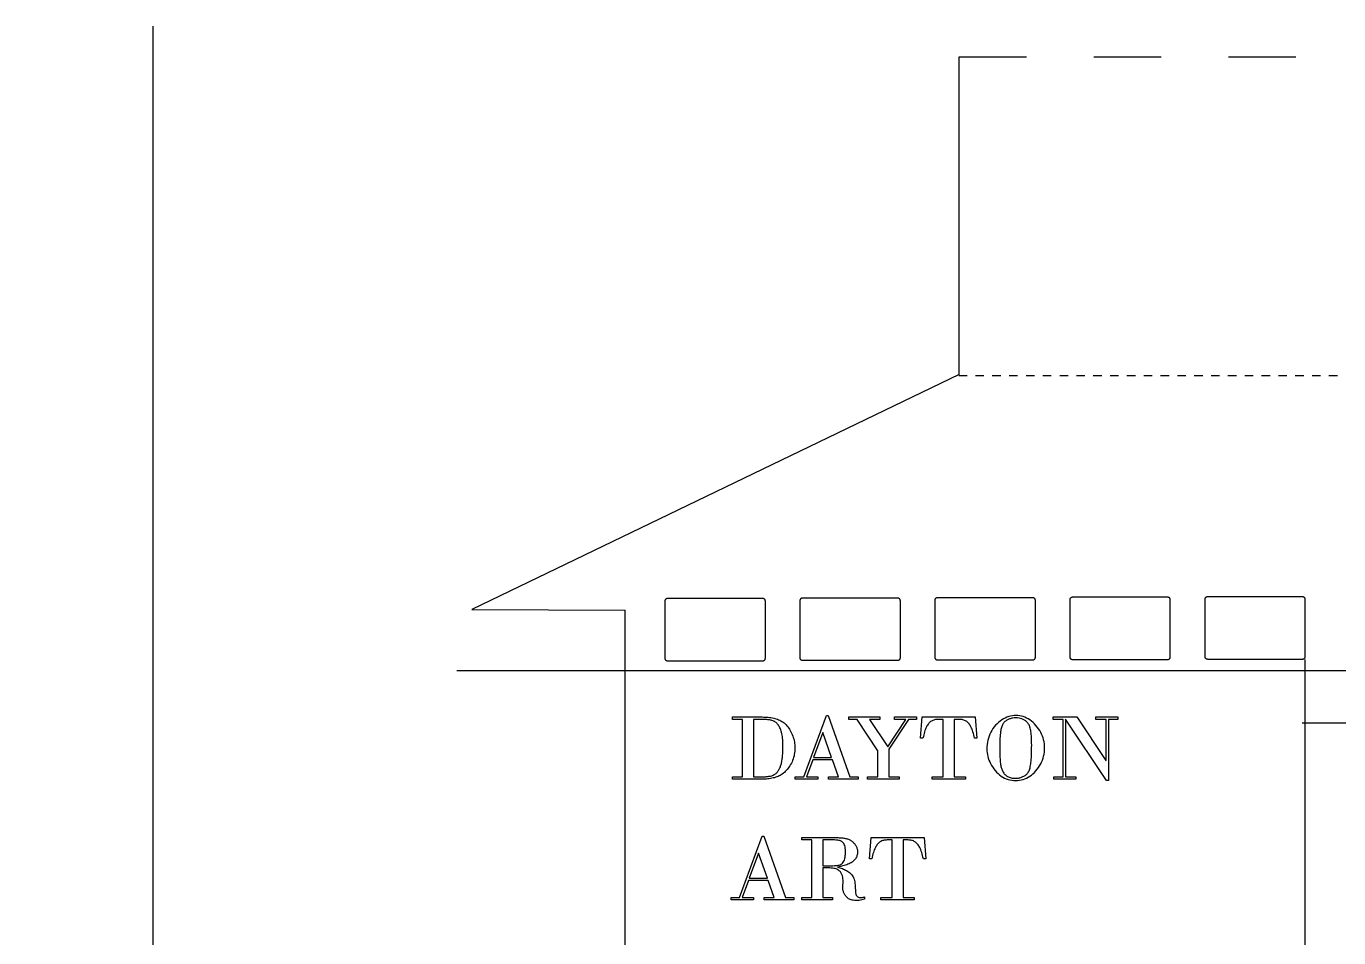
# Model space of a CAD drawing. Extents: x 1 to 211, y 73 to 297.
# Drawn here: x 0.6 to 78.6, y 242.8 to 296.9 of the extents above; entities that cross this region are included whole.
import ezdxf

# ---------------------------------------------------------------- set-up
doc = ezdxf.new("R2010")
doc.units = 0
doc.layers.add('Layer_1', color=7, linetype='CONTINUOUS')

msp = doc.modelspace()

# ---------------------------------------------------------------- linework, layer by layer
at = {"layer": 'Layer_1', "color": 7}
for points in [[(8.164498, 296.925619), (8.164498, 170.74947), (0.648154, 170.74947)], [(56.069143, 276.243829), (56.069143, 295.103145)], [(56.069143, 276.243829), (27.123973, 262.274557), (36.226427, 262.237207)], [(36.226427, 226.626995), (36.226427, 262.237207)]]:
    msp.add_lwpolyline(points, dxfattribs=at)
at = {"layer": 'Layer_1', "color": 1}
for points in [[(38.606121, 259.367931), (38.606121, 262.799565)], [(38.757427, 262.950871), (44.387603, 262.950871)], [(44.538909, 262.799565), (44.538909, 259.367931)], [(46.626049, 259.393687), (46.626049, 262.825321)], [(46.777355, 262.976627), (52.407531, 262.976627)], [(52.558837, 262.825321), (52.558837, 259.393687)], [(54.645977, 259.419448), (54.645977, 262.851082)], [(54.797283, 263.002388), (60.427459, 263.002388)], [(60.578765, 262.851082), (60.578765, 259.419448)], [(62.665905, 259.445205), (62.665905, 262.876839)], [(62.817211, 263.028145), (68.447387, 263.028145)], [(68.598693, 262.876839), (68.598693, 259.445205)], [(70.685829, 259.470962), (70.685829, 262.902596)], [(70.837135, 263.053902), (76.467311, 263.053902)], [(76.618617, 262.902596), (76.618617, 259.470962)], [(44.387603, 259.216625), (38.757427, 259.216625)], [(52.407531, 259.242381), (46.777355, 259.242381)], [(60.427459, 259.268142), (54.797283, 259.268142)], [(68.447387, 259.293899), (62.817211, 259.293899)], [(76.467311, 259.319656), (70.837135, 259.319656)], [(76.618614, 259.319656), (76.618614, 202.543642)], [(26.22523, 258.657877), (176.23514, 258.657877)], [(43.190942, 252.342132), (43.190942, 255.756908), (42.614922, 255.756908), (42.614922, 255.897468), (44.359517, 255.897468)], [(53.923096, 254.640698), (53.782536, 254.640698), (53.878998, 255.897468)], [(53.878998, 255.897468), (57.029191, 255.897468), (57.125651, 254.640698), (56.985091, 254.640698)], [(43.846887, 255.756908), (43.846887, 252.342132), (44.326444, 252.342132)], [(44.337467, 255.756904), (43.846887, 255.756908)], [(56.081102, 255.756908), (55.78069, 255.756908), (55.78069, 252.342132), (56.442148, 252.342132), (56.442148, 252.201573), (54.466042, 252.201573), (54.466042, 252.342132), (55.1275, 252.342132), (55.1275, 255.756908), (54.827088, 255.756908)], [(76.444494, 255.556508), (144.81155, 255.556508)], [(44.348493, 252.201573), (42.614922, 252.201573), (42.614922, 252.342132), (43.190942, 252.342132)], [(47.311273, 245.176948), (47.311273, 248.591724), (46.729741, 248.591724), (46.729741, 248.732284), (48.755456, 248.732284)], [(48.592847, 248.591725), (47.967218, 248.591724)], [(47.967218, 248.591724), (47.967218, 247.062103), (48.463312, 247.062103)], [(50.883144, 247.475514), (50.742584, 247.475514), (50.839047, 248.732284)], [(50.839047, 248.732284), (53.98924, 248.732284), (54.0857, 247.475514), (53.94514, 247.475514)], [(53.04115, 248.591724), (52.740738, 248.591724), (52.740738, 245.176948), (53.402196, 245.176948), (53.402196, 245.036389), (51.426091, 245.036389), (51.426091, 245.176948), (52.087549, 245.176948), (52.087549, 248.591724), (51.787137, 248.591724)], [(48.311722, 246.932567), (47.967212, 246.932567), (47.967212, 245.176947), (48.548744, 245.176947), (48.548744, 245.036388), (46.729735, 245.036388), (46.729735, 245.176947), (47.311273, 245.176948)], [(48.846406, 246.984935), (48.846406, 246.971155)], [(49.163353, 245.741943), (49.174373, 246.210475)], [(50.450439, 245.210017), (50.450439, 245.07497)]]:
    msp.add_lwpolyline(points, dxfattribs=at)
for points in [[(38.757427, 262.950871)], [(46.777355, 262.976627)], [(54.797283, 263.002388)], [(62.817211, 263.028145)], [(70.837135, 263.053902)], [(48.545994, 253.353612), (47.371906, 253.353612), (46.994324, 252.342132), (47.677831, 252.342132), (47.677831, 252.201573), (46.338379, 252.201573), (46.338379, 252.342132), (46.848252, 252.342132), (48.195973, 255.982907), (48.281413, 255.982907), (49.574012, 252.342132), (50.070105, 252.342132), (50.070105, 252.201573), (48.308974, 252.201573), (48.308974, 252.342132), (48.907042, 252.342132)], [(49.51062, 255.897468), (51.35719, 255.897468), (51.35719, 255.756908), (50.748097, 255.756908), (51.831235, 254.125313), (52.897835, 255.756908), (52.228109, 255.756908), (52.228109, 255.897468), (53.537245, 255.897468), (53.537245, 255.756908), (53.057688, 255.756908), (51.900137, 253.990265), (51.900137, 252.342132), (52.514741, 252.342132), (52.514741, 252.201573), (50.618562, 252.201573), (50.618562, 252.342132), (51.244191, 252.342132), (51.244191, 253.893802), (50.003957, 255.756908), (49.51062, 255.756908)], [(59.443505, 255.842347)], [(64.941881, 255.756908), (64.941881, 252.116134), (64.828882, 252.116134), (62.395268, 255.773445), (62.384248, 255.773445), (62.384248, 252.342132), (63.009877, 252.342132), (63.009877, 252.201573), (61.695229, 252.201573), (61.695229, 252.342132), (62.243688, 252.342132), (62.243688, 255.756908), (61.656644, 255.756908), (61.656644, 255.897468), (63.067754, 255.897468), (64.790301, 253.306758), (64.801321, 253.306758), (64.801321, 255.756908), (64.189472, 255.756908), (64.189472, 255.897468), (65.501364, 255.897468), (65.501364, 255.756908)], [(47.424272, 253.494171), (48.496385, 253.494171), (47.975487, 254.974183), (47.964467, 254.974183)], [(59.432488, 252.116134)], [(44.726075, 246.188428), (43.551987, 246.188428), (43.174405, 245.176948), (43.857912, 245.176948), (43.857912, 245.036389), (42.518459, 245.036389), (42.518459, 245.176948), (43.028333, 245.176948), (44.376054, 248.817723), (44.461494, 248.817723), (45.754093, 245.176948), (46.250186, 245.176948), (46.250186, 245.036389), (44.489055, 245.036389), (44.489055, 245.176948), (45.087123, 245.176948)], [(43.604353, 246.328987), (44.676466, 246.328987), (44.155568, 247.808999), (44.144548, 247.808999)]]:
    msp.add_lwpolyline(points, close=True, dxfattribs=at)
at = {"layer": 'Layer_1', "color": 5}
for points, knots in [([(56.0691, 295.10314), (56.22587, 295.10314), (56.835767, 295.10314), (58.169367, 295.10314), (59.346196, 295.10314), (60.0699, 295.10314)], [0, 0, 0, 0, 0.470311, 1.829689, 4.0008, 4.0008, 4.0008, 4.0008]), ([(64.0695, 295.10314), (64.489235, 295.10314), (65.353822, 295.10314), (66.687256, 295.10314), (67.600954, 295.10314), (68.0698, 295.10314)], [0, 0, 0, 0, 1.259204, 2.593763, 4.0003, 4.0003, 4.0003, 4.0003]), ([(72.0696, 295.10314), (72.502216, 295.10314), (73.379433, 295.10314), (74.712667, 295.10314), (75.613284, 295.10314), (76.0693, 295.10314)], [0, 0, 0, 0, 1.297848, 2.631652, 3.9997, 3.9997, 3.9997, 3.9997]), ([(56.044, 276.1739), (56.064572, 276.1739), (56.140944, 276.1739), (56.307378, 276.1739), (56.45324, 276.1739), (56.5433, 276.1739)], [0, 0, 0, 0, 0.061715, 0.229119, 0.4993, 0.4993, 0.4993, 0.4993]), ([(57.0435, 276.1739), (57.095437, 276.1739), (57.202889, 276.1739), (57.369389, 276.1739), (57.483952, 276.1739), (57.543, 276.1739)], [0, 0, 0, 0, 0.155811, 0.322356, 0.4995, 0.4995, 0.4995, 0.4995]), ([(58.0432, 276.1739), (58.096874, 276.1739), (58.206156, 276.1739), (58.372956, 276.1739), (58.486081, 276.1739), (58.5436, 276.1739)], [0, 0, 0, 0, 0.161022, 0.327844, 0.5004, 0.5004, 0.5004, 0.5004]), ([(59.044, 276.1739), (59.098254, 276.1739), (59.208067, 276.1739), (59.374733, 276.1739), (59.487146, 276.1739), (59.544, 276.1739)], [0, 0, 0, 0, 0.162763, 0.329437, 0.5, 0.5, 0.5, 0.5]), ([(60.0443, 276.1739), (60.098865, 276.1739), (60.208989, 276.1739), (60.375656, 276.1739), (60.487757, 276.1739), (60.5443, 276.1739)], [0, 0, 0, 0, 0.163696, 0.33037, 0.5, 0.5, 0.5, 0.5]), ([(61.0452, 276.1739), (61.100022, 276.1739), (61.210444, 276.1739), (61.377244, 276.1739), (61.489222, 276.1739), (61.5456, 276.1739)], [0, 0, 0, 0, 0.164467, 0.331267, 0.5004, 0.5004, 0.5004, 0.5004]), ([(62.0446, 276.1739), (62.099432, 276.1739), (62.209756, 276.1739), (62.376222, 276.1739), (62.487857, 276.1739), (62.544, 276.1739)], [0, 0, 0, 0, 0.164496, 0.33097, 0.4994, 0.4994, 0.4994, 0.4994]), ([(63.044, 276.1739), (63.098901, 276.1739), (63.209244, 276.1739), (63.375578, 276.1739), (63.48701, 276.1739), (63.543, 276.1739)], [0, 0, 0, 0, 0.164704, 0.33103, 0.499, 0.499, 0.499, 0.499]), ([(64.0431, 276.1739), (64.098168, 276.1739), (64.208778, 276.1739), (64.375411, 276.1739), (64.486977, 276.1739), (64.543, 276.1739)], [0, 0, 0, 0, 0.165204, 0.33183, 0.4999, 0.4999, 0.4999, 0.4999]), ([(65.0429, 276.1739), (65.098044, 276.1739), (65.208756, 276.1739), (65.375456, 276.1739), (65.487011, 276.1739), (65.543, 276.1739)], [0, 0, 0, 0, 0.165433, 0.332133, 0.5001, 0.5001, 0.5001, 0.5001]), ([(66.0426, 276.1739), (66.097744, 276.1739), (66.208389, 276.1739), (66.374889, 276.1739), (66.486244, 276.1739), (66.5421, 276.1739)], [0, 0, 0, 0, 0.165433, 0.331933, 0.4995, 0.4995, 0.4995, 0.4995]), ([(67.0421, 276.1739), (67.097332, 276.1739), (67.208122, 276.1739), (67.374789, 276.1739), (67.486223, 276.1739), (67.5421, 276.1739)], [0, 0, 0, 0, 0.165696, 0.33237, 0.5, 0.5, 0.5, 0.5]), ([(68.0427, 276.1739), (68.098054, 276.1739), (68.209067, 276.1739), (68.376033, 276.1739), (68.487646, 276.1739), (68.5436, 276.1739)], [0, 0, 0, 0, 0.166063, 0.333037, 0.5009, 0.5009, 0.5009, 0.5009]), ([(69.0443, 276.1739), (69.099578, 276.1739), (69.210422, 276.1739), (69.377122, 276.1739), (69.488544, 276.1739), (69.5444, 276.1739)], [0, 0, 0, 0, 0.165833, 0.332533, 0.5001, 0.5001, 0.5001, 0.5001]), ([(70.0435, 276.1739), (70.098856, 276.1739), (70.209811, 276.1739), (70.376611, 276.1739), (70.488056, 276.1739), (70.5439, 276.1739)], [0, 0, 0, 0, 0.166067, 0.332867, 0.5004, 0.5004, 0.5004, 0.5004]), ([(71.044, 276.1739), (71.099254, 276.1739), (71.21, 276.1739), (71.376467, 276.1739), (71.487679, 276.1739), (71.5434, 276.1739)], [0, 0, 0, 0, 0.165763, 0.332237, 0.4994, 0.4994, 0.4994, 0.4994]), ([(72.0434, 276.1739), (72.098744, 276.1739), (72.209656, 276.1739), (72.376356, 276.1739), (72.487711, 276.1739), (72.5435, 276.1739)], [0, 0, 0, 0, 0.166033, 0.332733, 0.5001, 0.5001, 0.5001, 0.5001]), ([(73.0436, 276.1739), (73.098933, 276.1739), (73.2098, 276.1739), (73.3764, 276.1739), (73.487667, 276.1739), (73.5434, 276.1739)], [0, 0, 0, 0, 0.166, 0.3326, 0.4998, 0.4998, 0.4998, 0.4998]), ([(74.0428, 276.1739), (74.098189, 276.1739), (74.209144, 276.1739), (74.375844, 276.1739), (74.487156, 276.1739), (74.5429, 276.1739)], [0, 0, 0, 0, 0.166167, 0.332867, 0.5001, 0.5001, 0.5001, 0.5001]), ([(75.0436, 276.1739), (75.098946, 276.1739), (75.2098, 276.1739), (75.376333, 276.1739), (75.487521, 276.1739), (75.5432, 276.1739)], [0, 0, 0, 0, 0.166037, 0.332563, 0.4996, 0.4996, 0.4996, 0.4996]), ([(76.0431, 276.1739), (76.098478, 276.1739), (76.209389, 276.1739), (76.375989, 276.1739), (76.487211, 276.1739), (76.5429, 276.1739)], [0, 0, 0, 0, 0.166133, 0.332733, 0.4998, 0.4998, 0.4998, 0.4998]), ([(77.0427, 276.1739), (77.098067, 276.1739), (77.208933, 276.1739), (77.375433, 276.1739), (77.486567, 276.1739), (77.5422, 276.1739)], [0, 0, 0, 0, 0.1661, 0.3326, 0.4995, 0.4995, 0.4995, 0.4995]), ([(78.0427, 276.1739), (78.098132, 276.1739), (78.209122, 276.1739), (78.375789, 276.1739), (78.487023, 276.1739), (78.5427, 276.1739)], [0, 0, 0, 0, 0.166296, 0.33297, 0.5, 0.5, 0.5, 0.5])]:
    msp.add_open_spline(points, degree=3, knots=knots, dxfattribs=at)
at = {"layer": 'Layer_1', "color": 1}
for points, knots in [([(38.606121, 262.799565), (38.60713, 262.812806), (38.609139, 262.839179), (38.625014, 262.876074), (38.649168, 262.907824), (38.680918, 262.931978), (38.717813, 262.947853), (38.744186, 262.949862), (38.757427, 262.950871)], [0, 0, 0, 0, 0.039608, 0.078889, 0.118497, 0.158105, 0.197385, 0.236994, 0.236994, 0.236994, 0.236994]), ([(44.387603, 262.950871), (44.400844, 262.949862), (44.427217, 262.947853), (44.464112, 262.931978), (44.495862, 262.907824), (44.520015, 262.876074), (44.535891, 262.839179), (44.5379, 262.812806), (44.538909, 262.799565)], [0, 0, 0, 0, 0.039608, 0.078889, 0.118497, 0.158105, 0.197385, 0.236994, 0.236994, 0.236994, 0.236994]), ([(46.626049, 262.825321), (46.627058, 262.838562), (46.629067, 262.864935), (46.644942, 262.90183), (46.669096, 262.93358), (46.700846, 262.957734), (46.737741, 262.973609), (46.764114, 262.975618), (46.777355, 262.976627)], [0, 0, 0, 0, 0.039608, 0.078889, 0.118497, 0.158105, 0.197385, 0.236994, 0.236994, 0.236994, 0.236994]), ([(52.407531, 262.976627), (52.420772, 262.975618), (52.447145, 262.973609), (52.48404, 262.957734), (52.51579, 262.93358), (52.539943, 262.90183), (52.555819, 262.864935), (52.557828, 262.838562), (52.558837, 262.825321)], [0, 0, 0, 0, 0.039608, 0.078889, 0.118497, 0.158105, 0.197385, 0.236994, 0.236994, 0.236994, 0.236994]), ([(54.645977, 262.851082), (54.646986, 262.864323), (54.648995, 262.890696), (54.66487, 262.927591), (54.689024, 262.959341), (54.720774, 262.983495), (54.757669, 262.99937), (54.784042, 263.001379), (54.797283, 263.002388)], [0, 0, 0, 0, 0.039608, 0.078889, 0.118497, 0.158105, 0.197385, 0.236994, 0.236994, 0.236994, 0.236994]), ([(60.427459, 263.002388), (60.4407, 263.001379), (60.467073, 262.99937), (60.503968, 262.983495), (60.535718, 262.959341), (60.559871, 262.927591), (60.575747, 262.890696), (60.577756, 262.864323), (60.578765, 262.851082)], [0, 0, 0, 0, 0.039608, 0.078889, 0.118497, 0.158105, 0.197385, 0.236994, 0.236994, 0.236994, 0.236994]), ([(62.665905, 262.876839), (62.666914, 262.89008), (62.668923, 262.916453), (62.684798, 262.953348), (62.708952, 262.985098), (62.740702, 263.009252), (62.777597, 263.025127), (62.80397, 263.027136), (62.817211, 263.028145)], [0, 0, 0, 0, 0.039608, 0.078889, 0.118497, 0.158105, 0.197385, 0.236994, 0.236994, 0.236994, 0.236994]), ([(68.447387, 263.028145), (68.460628, 263.027136), (68.487001, 263.025127), (68.523896, 263.009252), (68.555646, 262.985098), (68.579799, 262.953348), (68.595675, 262.916453), (68.597684, 262.89008), (68.598693, 262.876839)], [0, 0, 0, 0, 0.039608, 0.078889, 0.118497, 0.158105, 0.197385, 0.236994, 0.236994, 0.236994, 0.236994]), ([(70.685829, 262.902596), (70.686838, 262.915837), (70.688847, 262.94221), (70.704722, 262.979105), (70.728876, 263.010855), (70.760626, 263.035009), (70.797521, 263.050884), (70.823894, 263.052893), (70.837135, 263.053902)], [0, 0, 0, 0, 0.039608, 0.078889, 0.118497, 0.158105, 0.197385, 0.236994, 0.236994, 0.236994, 0.236994]), ([(76.467311, 263.053902), (76.480552, 263.052893), (76.506925, 263.050884), (76.54382, 263.035009), (76.57557, 263.010855), (76.599723, 262.979105), (76.615599, 262.94221), (76.617608, 262.915837), (76.618617, 262.902596)], [0, 0, 0, 0, 0.039608, 0.078889, 0.118497, 0.158105, 0.197385, 0.236994, 0.236994, 0.236994, 0.236994]), ([(38.757427, 259.216625), (38.744186, 259.217633), (38.717813, 259.219642), (38.680918, 259.235518), (38.649168, 259.259672), (38.625014, 259.291422), (38.609139, 259.328317), (38.60713, 259.35469), (38.606121, 259.367931)], [0, 0, 0, 0, 0.039608, 0.078889, 0.118497, 0.158105, 0.197385, 0.236994, 0.236994, 0.236994, 0.236994]), ([(44.538909, 259.367931), (44.5379, 259.35469), (44.535891, 259.328317), (44.520015, 259.291422), (44.495862, 259.259672), (44.464112, 259.235518), (44.427217, 259.219642), (44.400844, 259.217633), (44.387603, 259.216625)], [0, 0, 0, 0, 0.039608, 0.078889, 0.118497, 0.158105, 0.197385, 0.236994, 0.236994, 0.236994, 0.236994]), ([(46.777355, 259.242381), (46.764114, 259.243389), (46.737741, 259.245398), (46.700846, 259.261274), (46.669096, 259.285428), (46.644942, 259.317178), (46.629067, 259.354073), (46.627058, 259.380446), (46.626049, 259.393687)], [0, 0, 0, 0, 0.039608, 0.078889, 0.118497, 0.158105, 0.197385, 0.236994, 0.236994, 0.236994, 0.236994]), ([(52.558837, 259.393687), (52.557828, 259.380446), (52.555819, 259.354073), (52.539943, 259.317178), (52.51579, 259.285428), (52.48404, 259.261274), (52.447145, 259.245398), (52.420772, 259.243389), (52.407531, 259.242381)], [0, 0, 0, 0, 0.039608, 0.078889, 0.118497, 0.158105, 0.197385, 0.236994, 0.236994, 0.236994, 0.236994]), ([(54.797283, 259.268142), (54.784042, 259.26915), (54.757669, 259.271159), (54.720774, 259.287035), (54.689024, 259.311189), (54.66487, 259.342939), (54.648995, 259.379834), (54.646986, 259.406207), (54.645977, 259.419448)], [0, 0, 0, 0, 0.039608, 0.078889, 0.118497, 0.158105, 0.197385, 0.236994, 0.236994, 0.236994, 0.236994]), ([(60.578765, 259.419448), (60.577756, 259.406207), (60.575747, 259.379834), (60.559871, 259.342939), (60.535718, 259.311189), (60.503968, 259.287035), (60.467073, 259.271159), (60.4407, 259.26915), (60.427459, 259.268142)], [0, 0, 0, 0, 0.039608, 0.078889, 0.118497, 0.158105, 0.197385, 0.236994, 0.236994, 0.236994, 0.236994]), ([(62.817211, 259.293899), (62.80397, 259.294907), (62.777597, 259.296916), (62.740702, 259.312792), (62.708952, 259.336946), (62.684798, 259.368696), (62.668923, 259.405591), (62.666914, 259.431964), (62.665905, 259.445205)], [0, 0, 0, 0, 0.039608, 0.078889, 0.118497, 0.158105, 0.197385, 0.236994, 0.236994, 0.236994, 0.236994]), ([(68.598693, 259.445205), (68.597684, 259.431964), (68.595675, 259.405591), (68.579799, 259.368696), (68.555646, 259.336946), (68.523896, 259.312792), (68.487001, 259.296916), (68.460628, 259.294907), (68.447387, 259.293899)], [0, 0, 0, 0, 0.039608, 0.078889, 0.118497, 0.158105, 0.197385, 0.236994, 0.236994, 0.236994, 0.236994]), ([(70.837135, 259.319656), (70.823894, 259.320664), (70.797521, 259.322673), (70.760626, 259.338549), (70.728876, 259.362703), (70.704722, 259.394453), (70.688847, 259.431348), (70.686838, 259.457721), (70.685829, 259.470962)], [0, 0, 0, 0, 0.039608, 0.078889, 0.118497, 0.158105, 0.197385, 0.236994, 0.236994, 0.236994, 0.236994]), ([(76.618617, 259.470962), (76.617608, 259.457721), (76.615599, 259.431348), (76.599723, 259.394453), (76.57557, 259.362703), (76.54382, 259.338549), (76.506925, 259.322673), (76.480552, 259.320664), (76.467311, 259.319656)], [0, 0, 0, 0, 0.039608, 0.078889, 0.118497, 0.158105, 0.197385, 0.236994, 0.236994, 0.236994, 0.236994]), ([(44.359517, 255.897468), (44.482154, 255.894361), (44.716337, 255.888429), (45.048905, 255.832477), (45.349735, 255.743004), (45.62188, 255.596398), (45.855084, 255.373171), (46.048435, 255.090584), (46.20093, 254.767856), (46.294029, 254.416697), (46.323841, 254.047885), (46.292664, 253.675763), (46.190949, 253.315476), (46.021621, 252.994522), (45.81302, 252.72048), (45.577635, 252.502661), (45.313107, 252.353531), (45.020286, 252.265312), (44.696954, 252.210358), (44.468482, 252.204598), (44.348493, 252.201573)], [0, 0, 0, 0, 0.36763, 0.702015, 1.008555, 1.305845, 1.619802, 1.967011, 2.328133, 2.685568, 3.050657, 3.433094, 3.800061, 4.16576, 4.515005, 4.829188, 5.12113, 5.417283, 5.742456, 6.102118, 6.102118, 6.102118, 6.102118]), ([(59.432488, 252.116134), (59.278789, 252.128378), (58.973384, 252.152706), (58.547998, 252.372354), (58.200148, 252.707316), (57.927471, 253.107818), (57.751946, 253.546862), (57.696964, 254.026014), (57.751331, 254.518148), (57.92925, 255.001321), (58.222434, 255.410004), (58.584872, 255.735164), (59.008293, 255.940497), (59.45216, 256.004331), (59.8916, 255.939175), (60.297476, 255.728222), (60.646925, 255.400132), (60.933428, 254.998916), (61.11293, 254.538349), (61.167943, 254.049792), (61.113194, 253.559326), (60.933681, 253.092587), (60.644995, 252.689914), (60.290114, 252.36652), (59.875089, 252.152823), (59.579539, 252.128324), (59.432488, 252.116134)], [0, 0, 0, 0, 0.458717, 0.911482, 1.401163, 1.895825, 2.355094, 2.805005, 3.328838, 3.827108, 4.33212, 4.823032, 5.273819, 5.722833, 6.148364, 6.585512, 7.072623, 7.574371, 8.053096, 8.538529, 9.035554, 9.519754, 10.021881, 10.50797, 10.951306, 11.390323, 11.390323, 11.390323, 11.390323]), ([(59.443508, 255.842347), (59.378062, 255.839556), (59.249896, 255.83409), (59.065212, 255.784763), (58.894809, 255.708845), (58.744605, 255.591287), (58.633944, 255.421986), (58.555825, 255.198532), (58.514406, 254.896181), (58.48849, 254.494868), (58.482564, 254.066515), (58.487035, 253.66699), (58.503325, 253.351571), (58.527583, 253.083881), (58.575248, 252.853431), (58.660721, 252.65518), (58.777174, 252.481036), (58.945786, 252.344952), (59.169401, 252.270214), (59.39236, 252.250387), (59.600646, 252.266927), (59.778837, 252.316596), (59.956387, 252.391064), (60.121994, 252.516012), (60.238839, 252.712644), (60.309695, 252.971189), (60.350679, 253.304557), (60.376181, 253.727909), (60.383285, 254.197075), (60.375424, 254.644499), (60.346143, 255.002697), (60.292618, 255.268679), (60.207755, 255.46213), (60.098734, 255.609618), (59.958923, 255.715432), (59.801495, 255.789038), (59.62752, 255.834685), (59.506057, 255.839742), (59.443505, 255.842347)], [0, 0, 0, 0, 0.195998, 0.383836, 0.569486, 0.752896, 0.947315, 1.167425, 1.457961, 1.859521, 2.374076, 2.742512, 3.058058, 3.321331, 3.548591, 3.760539, 3.965278, 4.171644, 4.397457, 4.661763, 4.838842, 5.021347, 5.214249, 5.414454, 5.631614, 5.886389, 6.214227, 6.637723, 7.158396, 7.621555, 7.979624, 8.23585, 8.431178, 8.608856, 8.779753, 8.951251, 9.127726, 9.315105, 9.315105, 9.315105, 9.315105]), ([(44.326444, 252.342132), (44.40522, 252.343343), (44.552742, 252.345612), (44.758454, 252.368567), (44.937829, 252.404352), (45.095607, 252.468827), (45.23035, 252.573133), (45.34259, 252.712858), (45.435681, 252.882151), (45.505996, 253.080472), (45.553049, 253.309355), (45.581792, 253.575188), (45.599037, 253.885183), (45.605826, 254.248218), (45.592796, 254.623942), (45.539405, 254.971606), (45.441617, 255.244713), (45.314676, 255.448018), (45.170912, 255.597207), (44.997346, 255.682916), (44.803158, 255.724867), (44.581657, 255.752839), (44.422505, 255.755489), (44.337467, 255.756904)], [0, 0, 0, 0, 0.236228, 0.44238, 0.620181, 0.783594, 0.94878, 1.125419, 1.317743, 1.525818, 1.754178, 2.017182, 2.327326, 2.685361, 3.106272, 3.453952, 3.736386, 3.969681, 4.169122, 4.349084, 4.540854, 4.763055, 5.018004, 5.018004, 5.018004, 5.018004]), ([(54.827088, 255.756908), (54.753924, 255.752292), (54.612408, 255.743362), (54.416315, 255.656964), (54.247587, 255.513072), (54.114483, 255.29218), (54.003584, 254.995958), (53.951812, 254.767446), (53.923096, 254.640698)], [0, 0, 0, 0, 0.218479, 0.422585, 0.63025, 0.874119, 1.186832, 1.576315, 1.576315, 1.576315, 1.576315]), ([(56.985091, 254.640698), (56.956298, 254.767434), (56.904367, 254.996016), (56.792826, 255.292688), (56.657733, 255.512081), (56.490783, 255.657181), (56.295264, 255.743396), (56.154154, 255.752299), (56.081102, 255.756908)], [0, 0, 0, 0, 0.389557, 0.702606, 0.94731, 1.15381, 1.357073, 1.575249, 1.575249, 1.575249, 1.575249]), ([(48.463312, 247.062103), (48.528793, 247.062721), (48.648699, 247.063853), (48.811586, 247.077925), (48.946599, 247.096942), (49.059581, 247.142977), (49.151221, 247.221793), (49.228133, 247.332045), (49.284317, 247.482926), (49.31466, 247.677985), (49.323641, 247.888214), (49.314886, 248.087065), (49.283937, 248.247849), (49.226445, 248.371935), (49.150863, 248.460688), (49.066513, 248.525124), (48.968171, 248.559477), (48.858729, 248.57808), (48.73244, 248.589939), (48.641568, 248.591102), (48.592847, 248.591725)], [0, 0, 0, 0, 0.196347, 0.359538, 0.490491, 0.603965, 0.720063, 0.847933, 1.003464, 1.198457, 1.437891, 1.6339, 1.794632, 1.925989, 2.03899, 2.141522, 2.240374, 2.347881, 2.474308, 2.620435, 2.620435, 2.620435, 2.620435]), ([(48.755456, 248.732284), (48.83841, 248.731053), (48.994065, 248.728744), (49.211691, 248.705894), (49.402479, 248.669616), (49.57203, 248.606742), (49.721761, 248.508174), (49.850725, 248.380731), (49.955316, 248.231491), (50.018686, 248.060756), (50.039229, 247.867605), (50.013737, 247.662443), (49.919152, 247.463462), (49.758067, 247.295379), (49.523313, 247.162259), (49.213018, 247.05579), (48.976644, 247.010106), (48.846406, 246.984935)], [0, 0, 0, 0, 0.248777, 0.466801, 0.655683, 0.830164, 1.005478, 1.18911, 1.371386, 1.547835, 1.729063, 1.949762, 2.159336, 2.378582, 2.637233, 2.96124, 3.358829, 3.358829, 3.358829, 3.358829]), ([(51.787137, 248.591724), (51.713972, 248.587107), (51.572456, 248.578176), (51.376366, 248.491775), (51.207633, 248.347889), (51.074532, 248.126996), (50.963632, 247.830774), (50.91186, 247.602262), (50.883144, 247.475514)], [0, 0, 0, 0, 0.21848, 0.422587, 0.630249, 0.874118, 1.186831, 1.576314, 1.576314, 1.576314, 1.576314]), ([(53.94514, 247.475514), (53.916347, 247.60225), (53.864416, 247.830832), (53.752874, 248.127504), (53.617782, 248.346897), (53.450832, 248.491997), (53.255312, 248.578212), (53.114202, 248.587115), (53.04115, 248.591724)], [0, 0, 0, 0, 0.389557, 0.702606, 0.947309, 1.15381, 1.357073, 1.575249, 1.575249, 1.575249, 1.575249]), ([(49.174373, 246.210475), (49.171031, 246.265153), (49.164234, 246.376361), (49.10624, 246.539082), (49.023668, 246.703721), (48.864193, 246.849956), (48.610513, 246.921726), (48.419763, 246.928647), (48.311722, 246.932567)], [0, 0, 0, 0, 0.163543, 0.332627, 0.513946, 0.712318, 0.960713, 1.285188, 1.285188, 1.285188, 1.285188]), ([(48.846406, 246.971155), (48.944232, 246.948091), (49.132706, 246.903655), (49.38876, 246.782408), (49.61489, 246.627727), (49.792089, 246.399451), (49.88697, 246.087417), (49.902206, 245.786849), (49.905429, 245.538316), (49.929004, 245.382227), (49.973637, 245.271725), (50.046846, 245.211852), (50.128207, 245.177456), (50.211007, 245.169171), (50.290797, 245.174939), (50.368302, 245.188021), (50.42197, 245.202393), (50.450439, 245.210017)], [0, 0, 0, 0, 0.300732, 0.579399, 0.845004, 1.116222, 1.428236, 1.806349, 2.01693, 2.172807, 2.279647, 2.364116, 2.44892, 2.541751, 2.610481, 2.688714, 2.777097, 2.777097, 2.777097, 2.777097]), ([(50.450439, 245.07497), (50.398079, 245.058483), (50.295832, 245.026289), (50.140323, 244.998737), (49.946166, 244.987215), (49.726862, 245.006409), (49.497928, 245.088136), (49.339783, 245.237255), (49.240802, 245.404977), (49.172838, 245.573215), (49.166438, 245.687068), (49.163353, 245.741943)], [0, 0, 0, 0, 0.164555, 0.321337, 0.472282, 0.747193, 0.97733, 1.186516, 1.383684, 1.559814, 1.723695, 1.723695, 1.723695, 1.723695])]:
    msp.add_open_spline(points, degree=3, knots=knots, dxfattribs=at)

doc.saveas('drawing.dxf')
